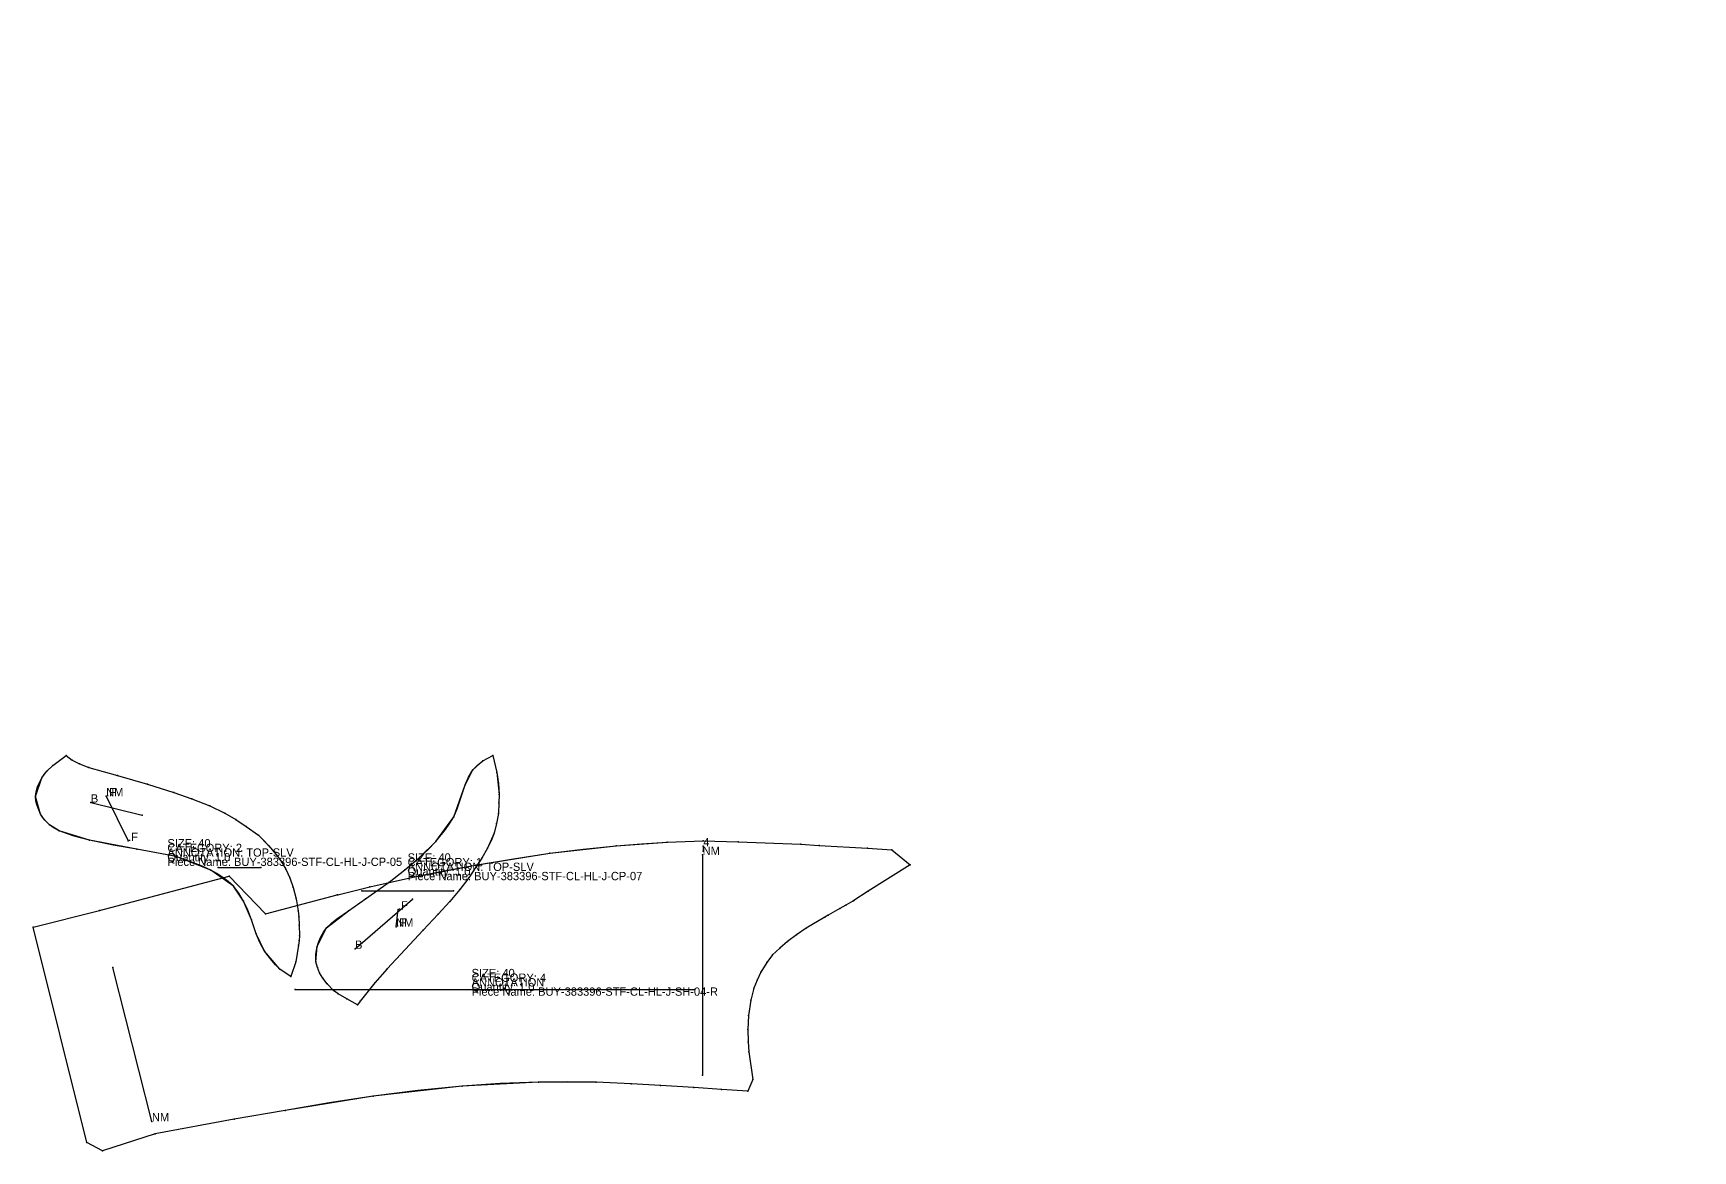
# Model space of a CAD drawing. Extents: x 0 to 65.6, y -0.1 to 74.5.
# Drawn here: x 15.5 to 65.6, y 40.8 to 74.5 of the extents above; entities that cross this region are included whole.
import ezdxf

# ---------------------------------------------------------------- set-up
doc = ezdxf.new("R2010")
doc.units = 0

# ---------------------------------------------------------------- blocks, each defined once
blk = doc.blocks.new('BUY-383396-STF-CL-HL-J-SH-04-R_40')
at = {"layer": '1'}
for points in [[(22.5184, 47.9422), (24.681, 48.5071), (24.703, 48.5125), (24.703, 48.5125), (25.6682, 48.7513), (27.015, 49.0544), (28.8995, 49.4191), (31.0955, 49.763), (33.0983, 49.9888), (34.6266, 50.1044), (35.7209, 50.1444), (35.7209, 50.1444), (36.7773, 50.1141), (38.6593, 50.0405), (39.217, 49.9992), (40.6692, 49.917), (41.4104, 49.8683)], [(41.4104, 49.8683), (41.956, 49.4192)], [(15.5108, 47.5387), (17.5111, 48.0435), (17.5111, 48.0435), (21.4209, 49.0745)], [(21.4209, 49.0745), (22.5184, 47.9422)], [(41.956, 49.4192), (40.698, 48.6192), (40.2605, 48.3407), (40.2605, 48.3407), (40.2277, 48.3199), (40.0247, 48.2018), (39.84, 48.1016), (39.4878, 47.8932), (39.3866, 47.8366), (38.8277, 47.5022), (38.5294, 47.3049), (38.265, 47.1006), (38.0266, 46.8998), (37.8107, 46.6975), (37.6339, 46.4658), (37.4582, 46.1826), (37.3415, 45.9412), (37.243, 45.6918), (37.1507, 45.3338), (37.1507, 45.3338), (37.0896, 44.8751), (37.0644, 44.4521), (37.0737, 44.0761), (37.0941, 43.7811), (37.2186, 42.9393), (37.0601, 42.5943)], [(17.1247, 41.045), (15.5108, 47.5387)], [(37.0601, 42.5943), (36.2747, 42.6456), (35.4377, 42.7005), (34.4312, 42.761), (33.5419, 42.8076), (33.5419, 42.8076), (32.4952, 42.8594), (30.7498, 42.866), (28.4504, 42.7394), (25.769, 42.4436), (23.1059, 42.0075), (23.1059, 42.0075), (21.5724, 41.7441), (19.1883, 41.3013), (19.1883, 41.3013), (17.6005, 40.7923)], [(17.6005, 40.7923), (17.1247, 41.045)]]:
    blk.add_lwpolyline(points, dxfattribs=at)
at = {"layer": '10'}
blk.add_line((35.7213, 49.9783), (35.7213, 49.8255), dxfattribs=at)
at = {"layer": '2'}
for p in [(35.7209, 50.1444), (35.7209, 50.1444), (35.702, 49.7133), (35.7213, 49.9783), (35.7213, 49.8255), (41.4104, 49.8683), (41.4104, 49.8683), (21.4209, 49.0745), (21.4209, 49.0745), (41.956, 49.4192), (41.956, 49.4192), (24.681, 48.5071), (24.703, 48.5125), (24.703, 48.5125), (40.2605, 48.3407), (17.5111, 48.0435), (17.5111, 48.0435), (22.5184, 47.9422), (22.5184, 47.9422), (15.5108, 47.5387), (15.5108, 47.5387), (17.9107, 46.3198), (23.4094, 45.659), (35.4526, 45.659), (37.1507, 45.3338), (37.1507, 45.3338), (35.7021, 43.078), (33.5419, 42.8076), (33.5419, 42.8076), (37.0601, 42.5943), (37.0601, 42.5943), (37.2186, 42.9393), (19.0928, 41.6802), (23.1059, 42.0075), (23.1059, 42.0075), (17.1247, 41.045), (17.1247, 41.045), (19.1883, 41.3013), (19.1883, 41.3013), (17.6005, 40.7923), (17.6005, 40.7923)]:
    blk.add_point(p, dxfattribs=at)
at = {"layer": '3'}
for p in [(34.6266, 50.1044), (36.7773, 50.1141), (31.0955, 49.763), (33.0983, 49.9888), (38.6593, 50.0405), (39.217, 49.9992), (40.6692, 49.917), (27.015, 49.0544), (28.8995, 49.4191), (25.6682, 48.7513), (40.698, 48.6192), (39.84, 48.1016), (40.0247, 48.2018), (40.2277, 48.3199), (40.2605, 48.3407), (39.3866, 47.8366), (39.4878, 47.8932), (38.265, 47.1006), (38.5294, 47.3049), (38.8277, 47.5022), (37.8107, 46.6975), (38.0266, 46.8998), (37.4582, 46.1826), (37.6339, 46.4658), (37.243, 45.6918), (37.3415, 45.9412), (37.0896, 44.8751), (37.0644, 44.4521), (37.0737, 44.0761), (37.0941, 43.7811), (28.4504, 42.7394), (30.7498, 42.866), (32.4952, 42.8594), (34.4312, 42.761), (35.4377, 42.7005), (36.2747, 42.6456), (25.769, 42.4436), (21.5724, 41.7441)]:
    blk.add_point(p, dxfattribs=at)
at = {"layer": '4'}
for p in [(35.7209, 50.1444, 0.1181), (24.703, 48.5125, 0.1181), (40.2605, 48.3407, 0.1181), (17.5111, 48.0435, 0.1181), (39.4878, 47.8932, 0.1181), (37.1507, 45.3338, 0.1181), (33.5419, 42.8076, 0.1181), (23.1059, 42.0075, 0.1181), (19.1883, 41.3013, 0.1181)]:
    blk.add_point(p, dxfattribs=at)
at = {"layer": '5'}
blk.add_line((23.4094, 45.659), (35.4526, 45.659), dxfattribs=at)
at = {"layer": '7'}
blk.add_line((23.4094, 45.659), (35.4526, 45.659), dxfattribs=at)
at = {"layer": '8'}
for p, q in [((35.702, 49.7133), (35.7021, 43.078)), ((19.0928, 41.6802), (17.9107, 46.3198))]:
    blk.add_line(p, q, dxfattribs=at)
at = {"layer": '84'}
for points in [[(22.5184, 47.9422), (24.681, 48.5071), (24.703, 48.5125), (24.703, 48.5125), (25.6682, 48.7513), (27.015, 49.0544), (27.9558, 49.2443), (28.8995, 49.4191), (29.9959, 49.6016), (31.0955, 49.763), (32.0958, 49.8856), (33.0983, 49.9888), (33.8619, 50.0536), (34.6266, 50.1044), (35.7209, 50.1444), (35.7209, 50.1444), (36.7773, 50.1141), (38.6593, 50.0405), (39.217, 49.9992), (40.6692, 49.917), (41.4104, 49.8683)], [(41.4104, 49.8683), (41.956, 49.4192)], [(15.5108, 47.5387), (17.5111, 48.0435), (17.5111, 48.0435), (21.4209, 49.0745)], [(21.4209, 49.0745), (22.5184, 47.9422)], [(41.956, 49.4192), (40.698, 48.6192), (40.2605, 48.3407), (40.2605, 48.3407), (40.2277, 48.3199), (40.0247, 48.2018), (39.84, 48.1016), (39.4878, 47.8932), (39.3866, 47.8366), (38.8277, 47.5022), (38.5294, 47.3049), (38.265, 47.1006), (38.0266, 46.8998), (37.8107, 46.6975), (37.6339, 46.4658), (37.4582, 46.1826), (37.3415, 45.9412), (37.243, 45.6918), (37.1507, 45.3338), (37.1507, 45.3338), (37.0896, 44.8751), (37.0644, 44.4521), (37.0737, 44.0761), (37.0941, 43.7811), (37.2186, 42.9393), (37.0601, 42.5943)], [(17.1247, 41.045), (15.5108, 47.5387)], [(37.0601, 42.5943), (36.2747, 42.6456), (35.4377, 42.7005), (34.4312, 42.761), (33.5419, 42.8076), (33.5419, 42.8076), (32.4952, 42.8594), (31.6225, 42.8738), (30.7498, 42.866), (29.5992, 42.8187), (28.4504, 42.7394), (27.1078, 42.6091), (25.769, 42.4436), (24.4362, 42.2341), (23.1059, 42.0075), (23.1059, 42.0075), (21.5724, 41.7441), (19.1883, 41.3013), (19.1883, 41.3013), (17.6005, 40.7923)], [(17.6005, 40.7923), (17.1247, 41.045)]]:
    blk.add_lwpolyline(points, dxfattribs=at)
at = {"layer": '85'}
for points in [[(35.702, 49.7133), (35.7021, 43.078)], [(19.0928, 41.6802), (17.9107, 46.3198)]]:
    blk.add_lwpolyline(points, dxfattribs=at)
at = {"layer": '1'}
for s, p in [('SIZE: 40', (28.7334, 46.0283)), ('CATEGORY: 4', (28.7334, 45.8883)), ('ANNOTATION', (28.7334, 45.7483)), ('Quantity: 1,0', (28.7334, 45.6083)), ('Piece Name: BUY-383396-STF-CL-HL-J-SH-04-R', (28.7334, 45.4683))]:
    blk.add_text(s, height=0.25, dxfattribs=at).set_placement(p)
at = {"layer": '10'}
blk.add_text('4', height=0.25, dxfattribs=at).set_placement((35.7213, 49.9783))
at = {"layer": '8'}
for p in [(35.702, 49.7133), (19.0928, 41.6802)]:
    blk.add_text('NM', height=0.25, dxfattribs=at).set_placement(p)
at = {"layer": '85'}
for p in [(35.702, 49.7133), (19.0928, 41.6802)]:
    blk.add_text('NM', height=0.25, dxfattribs=at).set_placement(p)
blk = doc.blocks.new('BUY-383396-STF-CL-HL-J-CP-07_40')
at = {"layer": '1'}
for points in [[(25.2918, 45.1925), (24.9697, 45.3704), (24.709, 45.5285), (24.5707, 45.6287), (24.3798, 45.8319), (24.2508, 45.9962), (24.1452, 46.1553), (24.0824, 46.3211), (24.0394, 46.4905), (24.0738, 46.9545), (24.3577, 47.5141), (25.0179, 48.0332), (25.5333, 48.3861), (26.2473, 48.8976), (26.7189, 49.2659), (27.1704, 49.6489), (27.6526, 50.1204), (28.1997, 50.8673), (28.5362, 51.8249), (28.7747, 52.2761), (29.0677, 52.5531), (29.3753, 52.7133)], [(29.3753, 52.7133), (29.4959, 52.1999), (29.5671, 51.5354)], [(29.5671, 51.5354), (29.5591, 51.29), (29.5423, 50.9649), (29.4891, 50.6598), (29.4103, 50.3728), (29.215, 49.9159), (29.0424, 49.6168), (28.872, 49.368), (28.6484, 49.0286), (28.3805, 48.6693), (28.0729, 48.3078), (27.7208, 47.9289), (27.2735, 47.4478), (26.189, 46.2813), (25.8162, 45.8584), (25.3705, 45.3044), (25.2918, 45.1925)]]:
    blk.add_lwpolyline(points, dxfattribs=at)
at = {"layer": '2'}
for p in [(29.3753, 52.7133), (29.3753, 52.7133), (25.4229, 48.6354), (28.19, 48.6354), (26.5162, 48.0683), (26.9517, 48.3831), (28.0729, 48.3078), (27.7208, 47.9289), (26.4573, 47.5478), (27.2735, 47.4478), (25.2179, 46.8837), (25.2918, 45.1925), (25.2918, 45.1925)]:
    blk.add_point(p, dxfattribs=at)
at = {"layer": '3'}
for p in [(28.7747, 52.2761), (29.0677, 52.5531), (29.4959, 52.1999), (28.5362, 51.8249), (29.5591, 51.29), (29.5671, 51.5354), (29.5671, 51.5354), (28.1997, 50.8673), (29.4891, 50.6598), (29.5423, 50.9649), (27.6526, 50.1204), (29.4103, 50.3728), (27.1704, 49.6489), (29.0424, 49.6168), (29.215, 49.9159), (26.7189, 49.2659), (28.872, 49.368), (26.2473, 48.8976), (28.3805, 48.6693), (28.6484, 49.0286), (25.5333, 48.3861), (25.0179, 48.0332), (24.3577, 47.5141), (24.0738, 46.9545), (24.0394, 46.4905), (24.0824, 46.3211), (24.1452, 46.1553), (26.189, 46.2813), (24.2508, 45.9962), (24.3798, 45.8319), (24.5707, 45.6287), (25.8162, 45.8584), (24.709, 45.5285), (24.9697, 45.3704), (25.3705, 45.3044)]:
    blk.add_point(p, dxfattribs=at)
at = {"layer": '4'}
for p in [(29.5671, 51.5354, 0.1181), (29.5671, 51.5354, 0.1181), (27.2735, 47.4478, 0.1181), (26.189, 46.2813, 0.1181), (24.3798, 45.8319, 0.1181), (24.709, 45.5285, 0.1181)]:
    blk.add_point(p, dxfattribs=at)
at = {"layer": '5'}
blk.add_line((25.4229, 48.6354), (28.19, 48.6354), dxfattribs=at)
at = {"layer": '7'}
blk.add_line((25.4229, 48.6354), (28.19, 48.6354), dxfattribs=at)
at = {"layer": '8'}
blk.add_line((26.4573, 47.5478), (26.5162, 48.0683), dxfattribs=at)
blk.add_lwpolyline([(25.2179, 46.8837), (26.9517, 48.3831)], dxfattribs=at)
at = {"layer": '84'}
for points in [[(25.2918, 45.1925), (24.9697, 45.3704), (24.709, 45.5285), (24.5707, 45.6287), (24.3798, 45.8319), (24.2508, 45.9962), (24.1452, 46.1553), (24.0824, 46.3211), (24.0394, 46.4905), (24.0363, 46.7244), (24.0738, 46.9545), (24.1233, 47.1045), (24.1876, 47.2489), (24.265, 47.3866), (24.3577, 47.5141), (24.5069, 47.6605), (24.6701, 47.7923), (25.0179, 48.0332), (25.5333, 48.3861), (26.2473, 48.8976), (26.7189, 49.2659), (27.1704, 49.6489), (27.4184, 49.8779), (27.6526, 50.1204), (27.9475, 50.4792), (28.0816, 50.6683), (28.1997, 50.8673), (28.2952, 51.1016), (28.3761, 51.3422), (28.5362, 51.8249), (28.6426, 52.058), (28.7747, 52.2761), (28.9108, 52.4253), (29.0677, 52.5531), (29.3753, 52.7133)], [(29.3753, 52.7133), (29.4959, 52.1999), (29.5422, 51.8688), (29.5671, 51.5354)], [(29.5671, 51.5354), (29.5591, 51.29), (29.5423, 50.9649), (29.4891, 50.6598), (29.4103, 50.3728), (29.3198, 50.1413), (29.215, 49.9159), (29.0424, 49.6168), (28.872, 49.368), (28.6484, 49.0286), (28.3805, 48.6693), (28.0729, 48.3078), (27.7208, 47.9289), (27.2735, 47.4478), (26.189, 46.2813), (25.8162, 45.8584), (25.3705, 45.3044), (25.2918, 45.1925)]]:
    blk.add_lwpolyline(points, dxfattribs=at)
at = {"layer": '85'}
for points in [[(25.2179, 46.8837), (26.9517, 48.3831)], [(26.4573, 47.5478), (26.5162, 48.0683)]]:
    blk.add_lwpolyline(points, dxfattribs=at)
at = {"layer": '1'}
for s, p in [('SIZE: 40', (26.8032, 49.5129)), ('CATEGORY: 1', (26.8032, 49.3729)), ('ANNOTATION: TOP-SLV', (26.8032, 49.2329)), ('Quantity: 1,0', (26.8032, 49.0929)), ('Piece Name: BUY-383396-STF-CL-HL-J-CP-07', (26.8032, 48.9529))]:
    blk.add_text(s, height=0.25, dxfattribs=at).set_placement(p)
at = {"layer": '8'}
for s, p in [('.F', (26.5162, 48.0683)), ('NM', (26.4573, 47.5478)), ('.F', (26.4573, 47.5478)), ('B', (25.2179, 46.8837))]:
    blk.add_text(s, height=0.25, dxfattribs=at).set_placement(p)
at = {"layer": '85'}
for s, p in [('NM', (26.4573, 47.5478)), ('B', (25.2179, 46.8837))]:
    blk.add_text(s, height=0.25, dxfattribs=at).set_placement(p)
blk = doc.blocks.new('BUY-383396-STF-CL-HL-J-CP-05_40')
at = {"layer": '1'}
for points in [[(19.82, 49.665), (18.6373, 49.8849), (17.2062, 50.1606), (16.2973, 50.4443), (16.0046, 50.6251), (15.8536, 50.7701), (15.7361, 50.9437), (15.5809, 51.4749), (15.7679, 52.0359), (15.9209, 52.2392), (16.1003, 52.4133), (16.5023, 52.7133)], [(16.5023, 52.7133), (16.6868, 52.5758), (16.905, 52.4604), (17.1887, 52.3509), (18.0583, 52.1137), (18.96, 51.852), (19.749, 51.5959), (20.2943, 51.4056), (20.8361, 51.1949), (20.8361, 51.1949), (21.287, 50.9703), (21.6227, 50.781), (21.9372, 50.5755), (22.3018, 50.3064), (22.6101, 49.9998), (22.8426, 49.7267), (22.9976, 49.5075), (23.1297, 49.2853), (23.2509, 49.0259), (23.3532, 48.7278), (23.4423, 48.394), (23.5073, 48.0323), (23.522, 47.8492), (23.5358, 47.5943), (23.5394, 47.2777), (23.5394, 47.2777), (23.5279, 47.1307), (23.5131, 46.9944), (23.4279, 46.4884), (23.2784, 46.0519)], [(23.2784, 46.0519), (22.951, 46.2742), (22.4901, 46.8166), (22.2344, 47.3384), (22.098, 47.7606), (21.853, 48.3236), (21.5486, 48.7708), (20.8655, 49.2564), (19.82, 49.665)]]:
    blk.add_lwpolyline(points, dxfattribs=at)
at = {"layer": '2'}
for p in [(16.5023, 52.7133), (16.5023, 52.7133), (17.2495, 51.292), (17.7101, 51.4823), (20.8361, 51.1949), (18.799, 50.9159), (18.3735, 50.1353), (19.82, 49.665), (19.82, 49.665), (21.0912, 49.3363), (22.3771, 49.3363), (23.5394, 47.2777), (23.2784, 46.0519), (23.2784, 46.0519)]:
    blk.add_point(p, dxfattribs=at)
at = {"layer": '3'}
for p in [(16.6868, 52.5758), (15.9209, 52.2392), (16.1003, 52.4133), (16.905, 52.4604), (17.1887, 52.3509), (18.0583, 52.1137), (15.7679, 52.0359), (18.96, 51.852), (19.749, 51.5959), (15.5809, 51.4749), (20.2943, 51.4056), (20.8361, 51.1949), (15.7361, 50.9437), (15.8536, 50.7701), (16.0046, 50.6251), (21.287, 50.9703), (21.6227, 50.781), (21.9372, 50.5755), (16.2973, 50.4443), (17.2062, 50.1606), (22.3018, 50.3064), (18.6373, 49.8849), (22.6101, 49.9998), (22.8426, 49.7267), (20.8655, 49.2564), (22.9976, 49.5075), (23.1297, 49.2853), (21.5486, 48.7708), (23.2509, 49.0259), (23.3532, 48.7278), (21.853, 48.3236), (23.4423, 48.394), (22.098, 47.7606), (23.5073, 48.0323), (23.522, 47.8492), (23.5358, 47.5943), (22.2344, 47.3384), (23.5279, 47.1307), (23.5394, 47.2777), (22.4901, 46.8166), (23.5131, 46.9944), (22.951, 46.2742), (23.4279, 46.4884)]:
    blk.add_point(p, dxfattribs=at)
at = {"layer": '4'}
for p in [(17.1887, 52.3509, 0.1181), (20.8361, 51.1949, 0.1181), (23.5394, 47.2777, 0.1181)]:
    blk.add_point(p, dxfattribs=at)
at = {"layer": '5'}
blk.add_line((21.0912, 49.3363), (22.3771, 49.3363), dxfattribs=at)
at = {"layer": '7'}
blk.add_line((21.0912, 49.3363), (22.3771, 49.3363), dxfattribs=at)
at = {"layer": '8'}
blk.add_line((17.7101, 51.4823), (18.3735, 50.1353), dxfattribs=at)
blk.add_lwpolyline([(17.2495, 51.292), (18.799, 50.9159)], dxfattribs=at)
at = {"layer": '84'}
for points in [[(19.82, 49.665), (18.6373, 49.8849), (17.9194, 50.0124), (17.2062, 50.1606), (16.7447, 50.2825), (16.5185, 50.3569), (16.2973, 50.4443), (16.1459, 50.5264), (16.0046, 50.6251), (15.8536, 50.7701), (15.7892, 50.8533), (15.7361, 50.9437), (15.6765, 51.071), (15.6283, 51.2029), (15.5945, 51.3375), (15.5809, 51.4749), (15.6007, 51.6211), (15.642, 51.7637), (15.6986, 51.9026), (15.7679, 52.0359), (15.8382, 52.1418), (15.9209, 52.2392), (16.1003, 52.4133), (16.5023, 52.7133)], [(16.5023, 52.7133), (16.6868, 52.5758), (16.905, 52.4604), (17.1887, 52.3509), (18.0583, 52.1137), (18.96, 51.852), (19.749, 51.5959), (20.2943, 51.4056), (20.8361, 51.1949), (20.8361, 51.1949), (21.287, 50.9703), (21.6227, 50.781), (21.9372, 50.5755), (22.3018, 50.3064), (22.4601, 50.1575), (22.6101, 49.9998), (22.8426, 49.7267), (22.9976, 49.5075), (23.1297, 49.2853), (23.2509, 49.0259), (23.3532, 48.7278), (23.4423, 48.394), (23.5073, 48.0323), (23.522, 47.8492), (23.5358, 47.5943), (23.5394, 47.2777), (23.5394, 47.2777), (23.5279, 47.1307), (23.5131, 46.9944), (23.4773, 46.7401), (23.4279, 46.4884), (23.2784, 46.0519)], [(23.2784, 46.0519), (23.1106, 46.1579), (22.951, 46.2742), (22.8225, 46.3979), (22.7034, 46.5307), (22.4901, 46.8166), (22.3499, 47.071), (22.2344, 47.3384), (22.098, 47.7606), (21.9852, 48.0466), (21.853, 48.3236), (21.7151, 48.5579), (21.5486, 48.7708), (21.3931, 48.9115), (21.2255, 49.0381), (21.0493, 49.1536), (20.8655, 49.2564), (20.6105, 49.3725), (20.3498, 49.476), (19.82, 49.665)]]:
    blk.add_lwpolyline(points, dxfattribs=at)
at = {"layer": '85'}
for points in [[(17.2495, 51.292), (18.799, 50.9159)], [(17.7101, 51.4823), (18.3735, 50.1353)]]:
    blk.add_lwpolyline(points, dxfattribs=at)
at = {"layer": '1'}
for s, p in [('SIZE: 40', (19.5601, 49.9426)), ('CATEGORY: 2', (19.5601, 49.8026)), ('ANNOTATION: TOP-SLV', (19.5601, 49.6626)), ('Quantity: 1,0', (19.5601, 49.5226)), ('Piece Name: BUY-383396-STF-CL-HL-J-CP-05', (19.5601, 49.3826))]:
    blk.add_text(s, height=0.25, dxfattribs=at).set_placement(p)
at = {"layer": '8'}
for s, p in [('NM', (17.7101, 51.4823)), ('.F', (17.7101, 51.4823)), ('B', (17.2495, 51.292)), ('.F', (18.3735, 50.1353))]:
    blk.add_text(s, height=0.25, dxfattribs=at).set_placement(p)
at = {"layer": '85'}
for s, p in [('NM', (17.7101, 51.4823)), ('B', (17.2495, 51.292))]:
    blk.add_text(s, height=0.25, dxfattribs=at).set_placement(p)

msp = doc.modelspace()

# ---------------------------------------------------------------- block references
at = {"layer": '1'}
for name in ['BUY-383396-STF-CL-HL-J-CP-05_40', 'BUY-383396-STF-CL-HL-J-CP-07_40', 'BUY-383396-STF-CL-HL-J-SH-04-R_40']:
    msp.add_blockref(name, (0, 0), dxfattribs=at)

doc.saveas('drawing.dxf')
